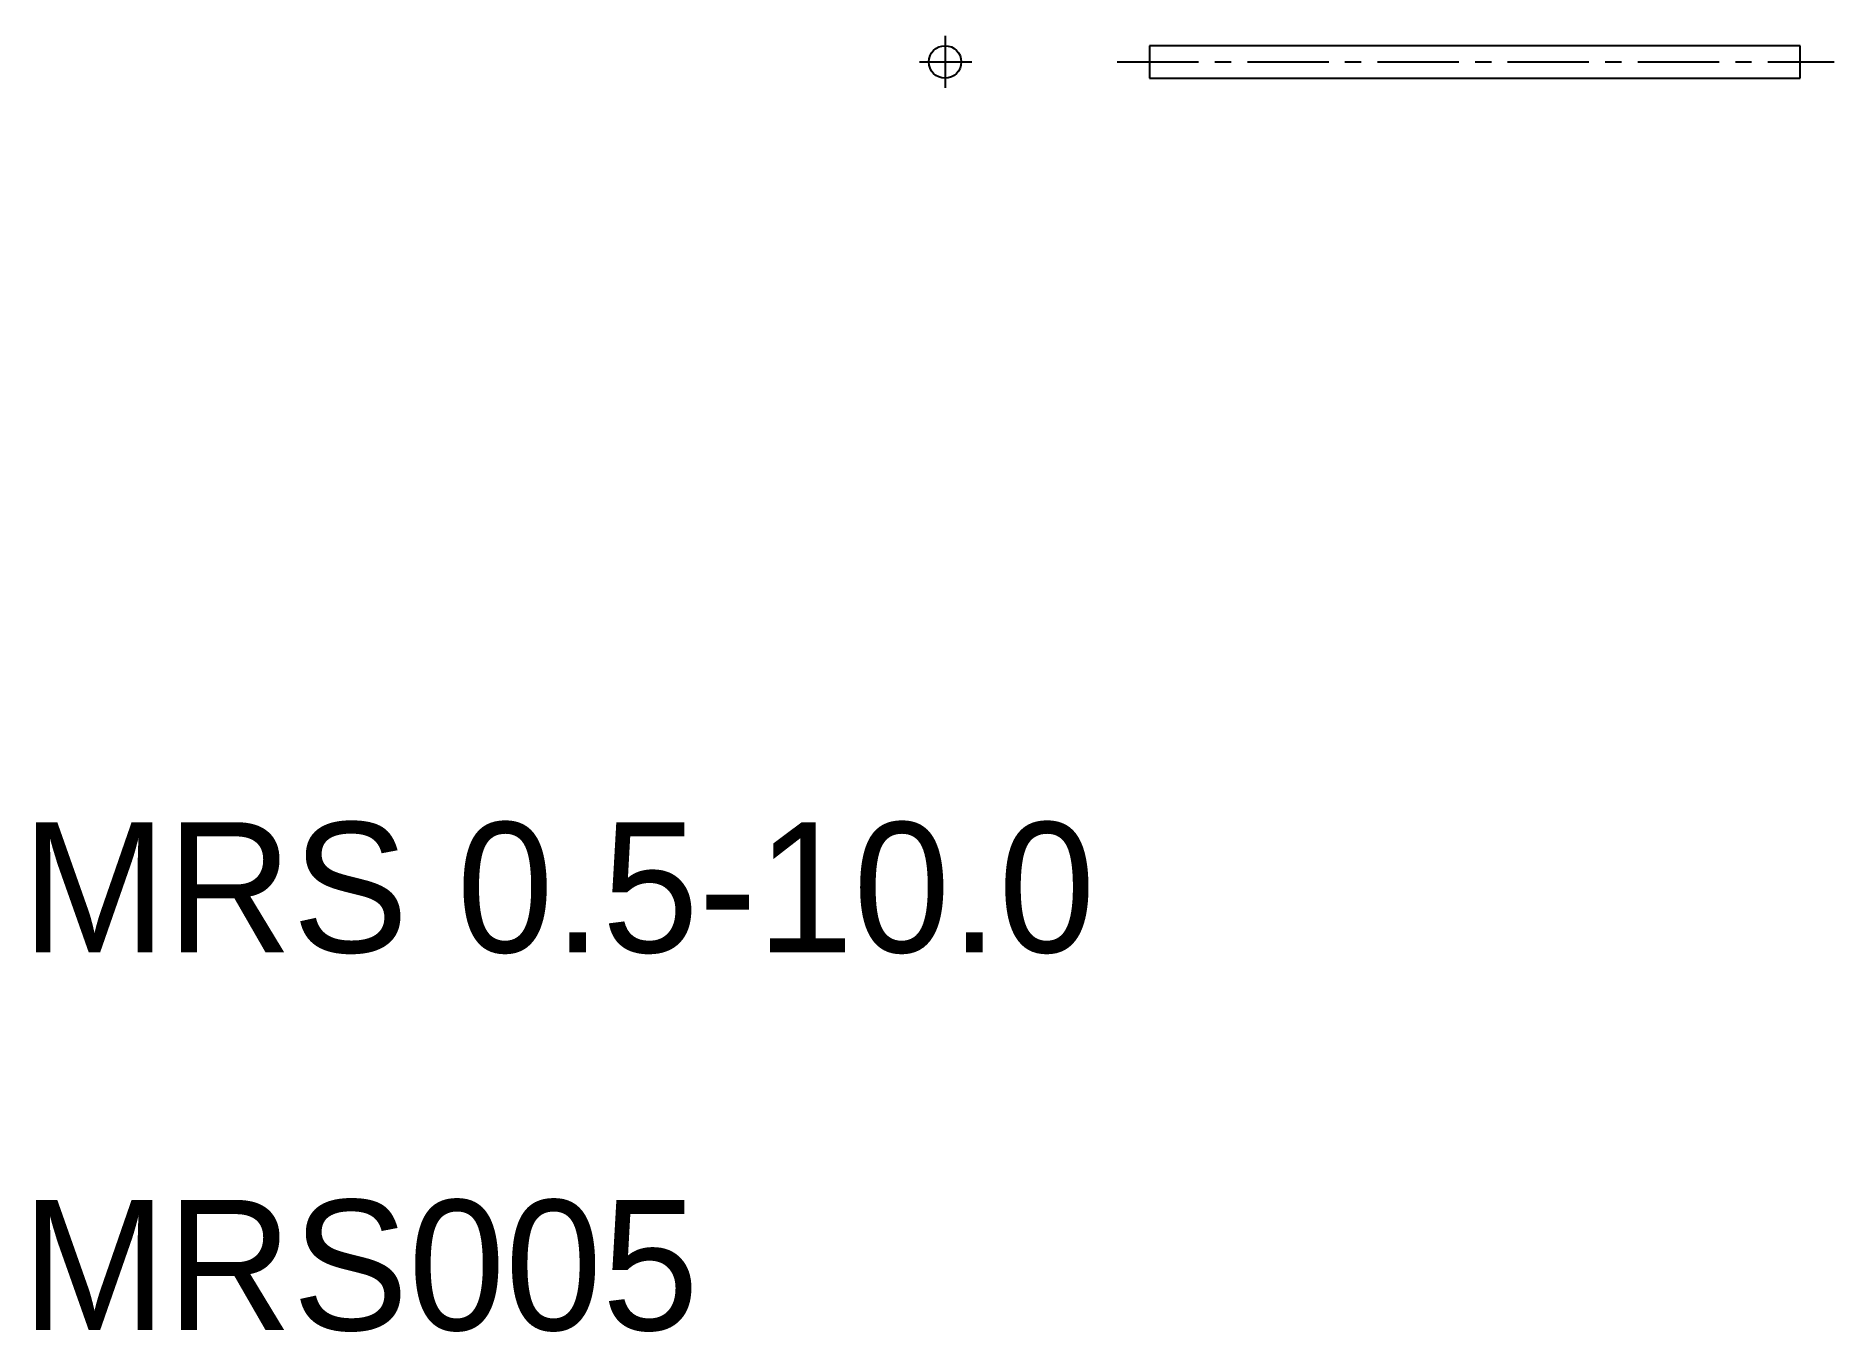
# Model space of a CAD drawing. Extents: x 10.6 to 38.3, y 10.5 to 30.4.
import ezdxf

# ---------------------------------------------------------------- set-up
doc = ezdxf.new("R2010")
doc.units = 0
doc.linetypes.add('CENTER', pattern=[2, 1.25, -0.25, 0.25, -0.25])
doc.layers.get('0').update_dxf_attribs({"linetype": 'CONTINUOUS'})
doc.layers.add('CENTER', color=1, linetype='CENTER')

msp = doc.modelspace()

# ---------------------------------------------------------------- linework, layer by layer
at = {"color": 7, "linetype": 'CONTINUOUS'}
for p, q in [((37.763, 30.227), (27.763, 30.227)), ((27.763, 30.227), (27.763, 29.727)), ((37.763, 29.727), (37.763, 30.227)), ((27.763, 29.727), (37.763, 29.727))]:
    msp.add_line(p, q, dxfattribs=at)
msp.add_circle((24.621, 29.977), 0.25, dxfattribs=at)
at = {"layer": 'CENTER', "color": 1, "linetype": 'CENTER'}
for p, q in [((24.621, 30.376), (24.621, 29.577)), ((24.227, 29.977), (25.032, 29.977)), ((27.268, 29.977), (38.285, 29.977))]:
    msp.add_line(p, q, dxfattribs=at)

# ---------------------------------------------------------------- texts
at = {"color": 7, "linetype": 'CONTINUOUS'}
for s, p in [('MRS 0.5-10.0', (10.43, 16.296)), ('MRS005', (10.43, 10.493))]:
    msp.add_text(s, height=2, dxfattribs=at).set_placement(p)

doc.saveas('drawing.dxf')
